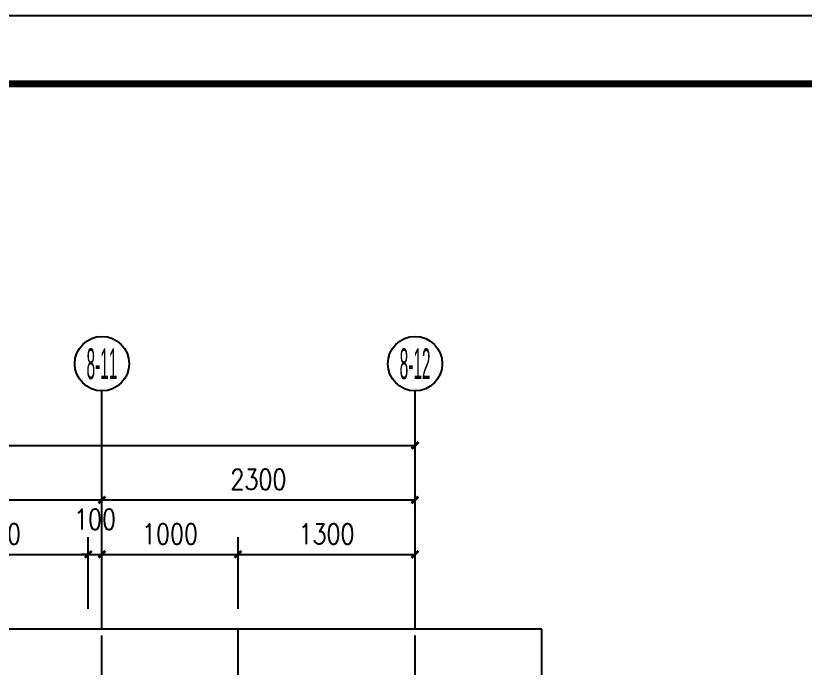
# Model space of a CAD drawing. Extents: x 718358 to 1668613, y -348838 to -159582.
# Drawn here: x 762019 to 767818, y -238385 to -233594 of the extents above; entities that cross this region are included whole.
import ezdxf
from ezdxf.enums import TextEntityAlignment as Align

# ---------------------------------------------------------------- set-up
doc = ezdxf.new("R2010")
doc.units = 0
doc.header["$LTSCALE"] = 1000
doc.linetypes.add('DASH', pattern=[0.35, 0.25, -0.1])
doc.linetypes.add('DOTE', pattern=[2.42, 2, -0.2, 0.02, -0.2])
for name, color, linetype in [('建-可见线', 7, 'Continuous'), ('建-图框', 4, 'Continuous'), ('建-尺寸', 73, 'Continuous'), ('建-符号', 3, 'Continuous'), ('建-轴标', 3, 'Continuous'), ('建-轴网', 14, 'DOTE')]:
    doc.layers.add(name, color=color, linetype=linetype)
doc.styles.add('_TCH_AXIS', font='gt宽度调整.shx', dxfattribs={"bigfont": 'gt国标汉字.shx'})
doc.styles.add('DIM_FONT', font='SIMPLEX.shx', dxfattribs={"width": 0.8, "bigfont": 'GBCBIG.shx'})
doc.dimstyles.new('DIMN50', dxfattribs={"dimscale": 0.5, "dimtxt": 300, "dimasz": 100, "dimexe": 250, "dimexo": 300, "dimgap": 150, "dimtad": 1, "dimdec": 0, "dimzin": 0, "dimdsep": 46, "dimtxsty": 'DIM_FONT', "dimblk": 'ARCHTICK', "dimcen": 0.09, "dimdle": 1, "dimclrt": 7, "dimazin": 2, "dimtfac": 1, "dimtdec": 0, "dimtix": 1, "dimtmove": 2, "dimatfit": 3, "dimldrblk": 'ARCHTICK', "dimfxl": 1, "dimtolj": 1, "dimtzin": 0, "dimarcsym": 0})

# ---------------------------------------------------------------- blocks, each defined once
blk = doc.blocks.new('_ArchTick')
at = {"color": 0, "linetype": 'ByBlock', "const_width": 0.4}
blk.add_lwpolyline([(-0.5, -0.5), (0.5, 0.5)], dxfattribs=at)
blk = doc.blocks.new('*D3234')
at = {"layer": 'Defpoints', "color": 0, "transparency": 16777216}
for p in [(764952.1, -236748.6), (754051.8, -237919.9), (764952.1, -237919.9)]:
    blk.add_point(p, dxfattribs=at)
at = {"layer": '建-尺寸', "color": 0, "lineweight": -2, "transparency": 16777216}
for p, q in [((754051.8, -237769.9), (754051.8, -236623.6)), ((764952.1, -237769.9), (764952.1, -236623.6)), ((754051.3, -236748.6), (764952.6, -236748.6))]:
    blk.add_line(p, q, dxfattribs=at)
at = {"layer": '建-尺寸', "color": 0, "lineweight": -2, "transparency": 16777216, "xscale": 50, "yscale": 50, "zscale": 50, "rotation": 180}
blk.add_blockref('_ArchTick', (754051.8, -236748.6), dxfattribs=at)
at = {"layer": '建-尺寸', "color": 0, "lineweight": -2, "transparency": 16777216, "xscale": 50, "yscale": 50, "zscale": 50}
blk.add_blockref('_ArchTick', (764952.1, -236748.6), dxfattribs=at)
at = {"layer": '建-尺寸', "color": 7, "transparency": 16777216, "insert": (759501.9, -236598.6), "char_height": 150, "attachment_point": 5, "style": 'DIM_FONT'}
blk.add_mtext('\\A1;10900', dxfattribs=at)
blk = doc.blocks.new('*D3235')
at = {"layer": 'Defpoints', "color": 0, "transparency": 16777216}
for p in [(764951.9, -237548.6), (763651.8, -238098.6), (764951.9, -238098.6)]:
    blk.add_point(p, dxfattribs=at)
at = {"layer": '建-尺寸', "color": 0, "lineweight": -2, "transparency": 16777216}
for p, q in [((763651.8, -237948.6), (763651.8, -237423.6)), ((764951.9, -237948.6), (764951.9, -237423.6)), ((763651.3, -237548.6), (764952.4, -237548.6))]:
    blk.add_line(p, q, dxfattribs=at)
at = {"layer": '建-尺寸', "color": 0, "lineweight": -2, "transparency": 16777216, "xscale": 50, "yscale": 50, "zscale": 50, "rotation": 180}
blk.add_blockref('_ArchTick', (763651.8, -237548.6), dxfattribs=at)
at = {"layer": '建-尺寸', "color": 0, "lineweight": -2, "transparency": 16777216, "xscale": 50, "yscale": 50, "zscale": 50}
blk.add_blockref('_ArchTick', (764951.9, -237548.6), dxfattribs=at)
at = {"layer": '建-尺寸', "color": 7, "transparency": 16777216, "insert": (764301.8, -237398.6), "char_height": 150, "attachment_point": 5, "style": 'DIM_FONT'}
blk.add_mtext('\\A1;1300', dxfattribs=at)
blk = doc.blocks.new('*D3236')
at = {"layer": 'Defpoints', "color": 0, "transparency": 16777216}
for p in [(763651.8, -237548.6), (762651.9, -238098.6), (763651.8, -238098.6)]:
    blk.add_point(p, dxfattribs=at)
at = {"layer": '建-尺寸', "color": 0, "lineweight": -2, "transparency": 16777216}
for p, q in [((762651.9, -237948.6), (762651.9, -237423.6)), ((763651.8, -237948.6), (763651.8, -237423.6)), ((762651.4, -237548.6), (763652.3, -237548.6))]:
    blk.add_line(p, q, dxfattribs=at)
at = {"layer": '建-尺寸', "color": 0, "lineweight": -2, "transparency": 16777216, "xscale": 50, "yscale": 50, "zscale": 50, "rotation": 180}
blk.add_blockref('_ArchTick', (762651.9, -237548.6), dxfattribs=at)
at = {"layer": '建-尺寸', "color": 0, "lineweight": -2, "transparency": 16777216, "xscale": 50, "yscale": 50, "zscale": 50}
blk.add_blockref('_ArchTick', (763651.8, -237548.6), dxfattribs=at)
at = {"layer": '建-尺寸', "color": 7, "transparency": 16777216, "insert": (763151.9, -237398.6), "char_height": 150, "attachment_point": 5, "style": 'DIM_FONT'}
blk.add_mtext('\\A1;1000', dxfattribs=at)
blk = doc.blocks.new('*D3237')
at = {"layer": 'Defpoints', "color": 0, "transparency": 16777216}
for p in [(762651.9, -237548.6), (762551.9, -238098.6), (762651.9, -238098.6)]:
    blk.add_point(p, dxfattribs=at)
at = {"layer": '建-尺寸', "color": 0, "lineweight": -2, "transparency": 16777216}
for p, q in [((762551.9, -237948.6), (762551.9, -237423.6)), ((762651.9, -237948.6), (762651.9, -237423.6)), ((762551.9, -237548.6), (762501.9, -237548.6)), ((762551.9, -237548.6), (762651.9, -237548.6)), ((762651.9, -237548.6), (762701.9, -237548.6))]:
    blk.add_line(p, q, dxfattribs=at)
at = {"layer": '建-尺寸', "color": 0, "lineweight": -2, "transparency": 16777216, "xscale": 50, "yscale": 50, "zscale": 50}
blk.add_blockref('_ArchTick', (762551.9, -237548.6), dxfattribs=at)
at = {"layer": '建-尺寸', "color": 0, "lineweight": -2, "transparency": 16777216, "xscale": 50, "yscale": 50, "zscale": 50, "rotation": 180}
blk.add_blockref('_ArchTick', (762651.9, -237548.6), dxfattribs=at)
at = {"layer": '建-尺寸', "color": 7, "transparency": 16777216, "insert": (762601.9, -237291.1), "char_height": 150, "attachment_point": 5, "style": 'DIM_FONT'}
blk.add_mtext('\\A1;100', dxfattribs=at)
blk = doc.blocks.new('*D3238')
at = {"layer": 'Defpoints', "color": 0, "transparency": 16777216}
for p in [(762551.9, -237548.6), (761151.8, -238098.6), (762551.9, -238098.6)]:
    blk.add_point(p, dxfattribs=at)
at = {"layer": '建-尺寸', "color": 0, "lineweight": -2, "transparency": 16777216}
for p, q in [((761151.8, -237948.6), (761151.8, -237423.6)), ((762551.9, -237948.6), (762551.9, -237423.6)), ((761151.3, -237548.6), (762552.4, -237548.6))]:
    blk.add_line(p, q, dxfattribs=at)
at = {"layer": '建-尺寸', "color": 0, "lineweight": -2, "transparency": 16777216, "xscale": 50, "yscale": 50, "zscale": 50, "rotation": 180}
blk.add_blockref('_ArchTick', (761151.8, -237548.6), dxfattribs=at)
at = {"layer": '建-尺寸', "color": 0, "lineweight": -2, "transparency": 16777216, "xscale": 50, "yscale": 50, "zscale": 50}
blk.add_blockref('_ArchTick', (762551.9, -237548.6), dxfattribs=at)
at = {"layer": '建-尺寸', "color": 7, "transparency": 16777216, "insert": (761851.8, -237398.6), "char_height": 150, "attachment_point": 5, "style": 'DIM_FONT'}
blk.add_mtext('\\A1;1400', dxfattribs=at)
blk = doc.blocks.new('*D3242')
at = {"layer": 'Defpoints', "color": 0, "transparency": 16777216}
for p in [(764951.8, -237148.6), (762651.9, -238098.6), (764951.8, -238098.6)]:
    blk.add_point(p, dxfattribs=at)
at = {"layer": '建-尺寸', "color": 0, "lineweight": -2, "transparency": 16777216}
for p, q in [((762651.9, -237948.6), (762651.9, -237023.6)), ((764951.8, -237948.6), (764951.8, -237023.6)), ((762651.4, -237148.6), (764952.3, -237148.6))]:
    blk.add_line(p, q, dxfattribs=at)
at = {"layer": '建-尺寸', "color": 0, "lineweight": -2, "transparency": 16777216, "xscale": 50, "yscale": 50, "zscale": 50, "rotation": 180}
blk.add_blockref('_ArchTick', (762651.9, -237148.6), dxfattribs=at)
at = {"layer": '建-尺寸', "color": 0, "lineweight": -2, "transparency": 16777216, "xscale": 50, "yscale": 50, "zscale": 50}
blk.add_blockref('_ArchTick', (764951.8, -237148.6), dxfattribs=at)
at = {"layer": '建-尺寸', "color": 7, "transparency": 16777216, "insert": (763801.9, -236998.6), "char_height": 150, "attachment_point": 5, "style": 'DIM_FONT'}
blk.add_mtext('\\A1;2300', dxfattribs=at)
blk = doc.blocks.new('*D3243')
at = {"layer": 'Defpoints', "color": 0, "transparency": 16777216}
for p in [(762651.9, -237148.6), (760351.9, -238098.6), (762651.9, -238098.6)]:
    blk.add_point(p, dxfattribs=at)
at = {"layer": '建-尺寸', "color": 0, "lineweight": -2, "transparency": 16777216}
for p, q in [((760351.9, -237948.6), (760351.9, -237023.6)), ((762651.9, -237948.6), (762651.9, -237023.6)), ((760351.4, -237148.6), (762652.4, -237148.6))]:
    blk.add_line(p, q, dxfattribs=at)
at = {"layer": '建-尺寸', "color": 0, "lineweight": -2, "transparency": 16777216, "xscale": 50, "yscale": 50, "zscale": 50, "rotation": 180}
blk.add_blockref('_ArchTick', (760351.9, -237148.6), dxfattribs=at)
at = {"layer": '建-尺寸', "color": 0, "lineweight": -2, "transparency": 16777216, "xscale": 50, "yscale": 50, "zscale": 50}
blk.add_blockref('_ArchTick', (762651.9, -237148.6), dxfattribs=at)
at = {"layer": '建-尺寸', "color": 7, "transparency": 16777216, "insert": (761501.9, -236998.6), "char_height": 150, "attachment_point": 5, "style": 'DIM_FONT'}
blk.add_mtext('\\A1;2300', dxfattribs=at)

msp = doc.modelspace()

# ---------------------------------------------------------------- linework, layer by layer
at = {"layer": '建-可见线', "linetype": 'DASH'}
msp.add_lwpolyline([(765878.9, -238098.6, -0.003424), (765883.7, -238103.5)], format="xyb", dxfattribs=at)
at = {"layer": '建-图框'}
msp.add_lwpolyline([(749908.1, -263294.4), (802458.1, -263294.4), (802458.1, -233594.4), (749908.1, -233594.4)], close=True, dxfattribs=at)
at = {"layer": '建-图框', "const_width": 50}
msp.add_lwpolyline([(751158.1, -262794.4), (801958.1, -262794.4), (801958.1, -234094.4), (751158.1, -234094.4)], close=True, dxfattribs=at)
at = {"layer": '建-符号'}
for points in [[(765883.7, -238098.6), (759472.4, -238098.6), (759434.2, -238203.6), (759397.2, -237993.6), (759359.9, -238098.6), (752948.6, -238098.6)], [(765883.7, -245464.4), (765883.7, -241837.8), (765778.7, -241799.5), (765988.7, -241762.5), (765883.7, -241725.3), (765883.7, -238098.6)]]:
    msp.add_lwpolyline(points, dxfattribs=at)
at = {"layer": '建-轴标'}
for p, q in [((762651.9, -238098.6), (762652.4, -236348.6)), ((764951.9, -238098.6), (764951.9, -236348.6))]:
    msp.add_line(p, q, dxfattribs=at)
for centre in [(762652.4, -236148.6), (764952.4, -236148.6)]:
    msp.add_circle(centre, 200, dxfattribs=at)
at = {"layer": '建-轴网'}
for p, q in [((762651.9, -244983.5), (762651.9, -238098.6)), ((763651.9, -240091.7), (763651.9, -238098.6)), ((764951.9, -244983.5), (764951.9, -238098.6))]:
    msp.add_line(p, q, dxfattribs=at)

# ---------------------------------------------------------------- texts
at = {"layer": '建-轴标', "style": '_TCH_AXIS'}
for s, width, p, p2 in [('8-11', 0.313433, (762539.2, -236261.8), (762765.5, -236261.8)), ('8-12', 0.276316, (764839.2, -236261.8), (765065.5, -236261.8))]:
    msp.add_text(s, height=226.27, dxfattribs=dict(at, width=width)).set_placement(p, p2, align=Align.FIT)

# ---------------------------------------------------------------- dimensions: what is measured, and where the dimension line sits
at = {"layer": '建-尺寸'}
for p1, p2, distance, picture, middle in [((754051.8, -237919.9), (764952.1, -237919.9), 1171.3, '*D3234', (759501.9, -236598.6)), ((760351.9, -238098.6), (762651.9, -238098.6), 950, '*D3243', (761501.9, -236998.6)), ((762651.9, -238098.6), (764951.8, -238098.6), 950, '*D3242', (763801.9, -236998.6)), ((761151.8, -238098.6), (762551.9, -238098.6), 550, '*D3238', (761851.8, -237398.6)), ((762651.9, -238098.6), (763651.8, -238098.6), 550, '*D3236', (763151.9, -237398.6)), ((763651.8, -238098.6), (764951.9, -238098.6), 550, '*D3235', (764301.8, -237398.6))]:
    dim = msp.add_aligned_dim(p1=p1, p2=p2, distance=distance, dimstyle='DIMN50', dxfattribs=at)
    dim.commit()
    dim.dimension.update_dxf_attribs({"geometry": picture, "text_midpoint": middle})
dim = msp.add_linear_dim(base=(762651.9, -237548.6), p1=(762551.9, -238098.6), p2=(762651.9, -238098.6), angle=0, dimstyle='DIMN50', dxfattribs=at)
dim.commit()
dim.dimension.update_dxf_attribs({"geometry": '*D3237', "text_midpoint": (762601.9, -237291.1), "dimtype": 161})

doc.saveas('drawing.dxf')
